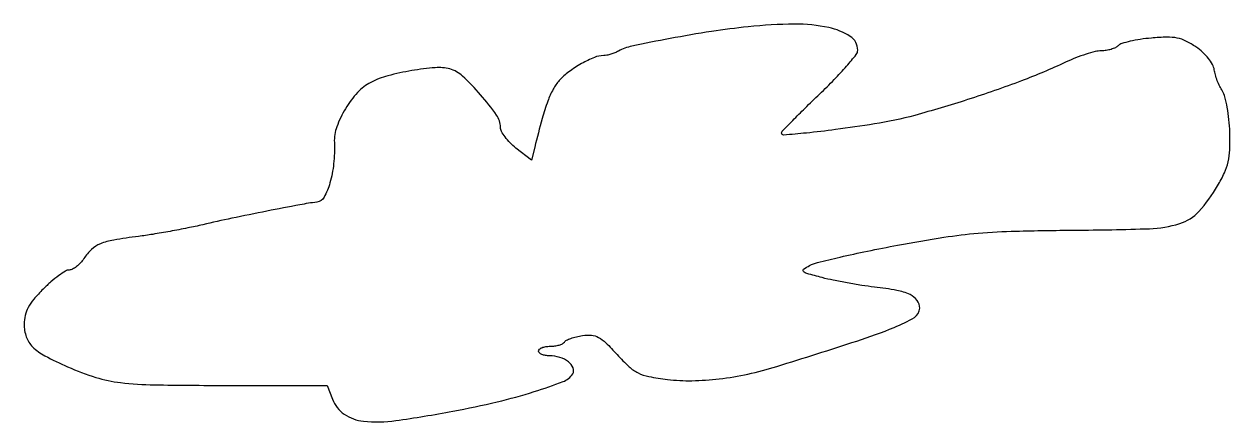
# Model space of a CAD drawing. Extents: x 0 to 253, y 0 to 84.
import ezdxf

# ---------------------------------------------------------------- set-up
doc = ezdxf.new("R2010")
doc.units = 0

msp = doc.modelspace()

# ---------------------------------------------------------------- linework, layer by layer
msp.add_lwpolyline([(152, 83.051656, 0.012039), (144.292481, 82.058766, 0.008277), (135.606839, 80.579027, 0.005461), (127.577227, 78.982897, 0.073071), (124.763569, 77.946165, -0.028211), (123.999062, 77.583908, -0.022388), (123.137735, 77.277936, -0.022906), (122.311245, 77.066231, -0.051283), (121.667207, 77, 0.097613), (119.72125, 76.616445, 0.030331), (117.024563, 75.314256, 0.030884), (114.34363, 73.587323, 0.050418), (112.338678, 71.775817, 0.060866), (111.046621, 69.941696, 0.03482), (109.934544, 67.468187, 0.021448), (108.758021, 63.795521, 0.00553), (107.18154, 57.774196), (106.5, 55.048392), (103.25, 57.596674, -0.031679), (102.006214, 58.705957, -0.034854), (100.954688, 59.930623, -0.037302), (100.218321, 61.09161, -0.123284), (100, 61.963594, 0.156439), (99.181396, 64.515934, 0.023709), (95.818881, 68.776478, 0.025181), (92.03757, 72.70823, 0.123935), (89.369806, 74.193249, 0.08564), (86.314174, 74.470428, 0.021885), (81.366278, 73.852912, 0.023087), (76.340933, 72.760287, 0.054302), (72.764731, 71.378338, 0.088814), (70.013786, 69.267834, 0.04865), (67.461832, 65.854537, 0.048859), (65.639007, 62.05322, 0.097288), (65.123985, 58.768516, -0.035277), (64.980566, 54.30021, -0.045357), (64.191456, 50.268045, -0.052505), (62.966344, 47.27766, -0.243021), (61.472662, 46.255211, 0.015526), (57.890343, 45.697259, 0.00251), (50.962002, 44.360631, 0.002988), (43.594802, 42.855128, 0.005191), (37.5, 41.505421, -0.007536), (34.347677, 40.822825, -0.004745), (30.646875, 40.116139, -0.004763), (26.992849, 39.490155, -0.00871), (24, 39.060088, 0.010512), (18.799418, 38.293639, 0.054448), (16.008447, 37.50275, 0.090409), (14.155518, 36.327458, 0.061371), (12.536939, 34.416032, -0.039119), (11.822084, 33.491592, -0.041529), (10.98506, 32.70971, -0.04532), (10.154953, 32.168502, -0.122401), (9.476947, 32, 0.138297), (8.675425, 31.773982, 0.020277), (7.258853, 30.825, 0.021615), (5.639746, 29.531631, 0.017041), (4, 28, 0.020261), (2.036575, 25.870657, 0.051467), (0.847905, 24.138842, 0.066384), (0.215018, 22.488067, 0.058449), (0, 20.654988, 0.0841), (0.456356, 17.960992, 0.115388), (1.768503, 15.892845, 0.072664), (4.359807, 14.001137, 0.017677), (9.140274, 11.690921, 0.027842), (15.056163, 9.469915, 0.046743), (20.243273, 8.363989, 0.025678), (27.349121, 7.899317, 0.003404), (42.41769, 7.79161), (63.642903, 7.784405), (64.730941, 4.901864, 0.153665), (67.206872, 1.750024, 0.125737), (71.251373, 0.274479, 0.059757), (78.00827, 0.407676, 0.011769), (90, 2.375142, 0.011199), (99.285902, 4.340334, 0.017982), (107.093524, 6.475227, 0.015883), (113.13848, 8.577144, 0.161549), (115.165566, 10.239063, 0.249064), (115.258318, 11.464603, 0.125456), (114.277654, 12.722282, 0.089284), (112.45622, 13.672458, 0.075828), (110.30887, 14, -0.04139), (109.424879, 14.073302, -0.060889), (108.678231, 14.29375, -0.08004), (108.171405, 14.617511, -0.213821), (108, 15, -0.222681), (108.179376, 15.382793, -0.076538), (108.717039, 15.70625, -0.058208), (109.50628, 15.92683, -0.039081), (110.440983, 16, 0.033414), (111.415464, 16.065196, 0.038588), (112.325543, 16.259882, 0.042176), (113.053172, 16.543934, 0.141109), (113.428743, 16.884704, -0.141083), (113.838762, 17.256769, -0.027792), (114.76312, 17.648695, -0.027459), (115.927581, 17.996882, -0.022483), (117.203487, 18.243173, -0.056451), (119.102301, 18.305753, -0.105246), (120.570883, 17.868217, -0.06924), (122.111551, 16.727015, -0.014203), (124.465727, 14.282616, 0.020104), (127.005256, 11.707278, 0.073376), (128.886573, 10.40438, 0.068423), (131.130829, 9.654219, 0.016014), (135.058349, 9.04486, 0.03488), (140.197897, 8.776499, 0.025144), (145.928781, 9.165886, 0.023791), (151.958321, 10.174178, 0.022286), (158, 11.767367, 0.002505), (174.787864, 17.096985, 0.018536), (182.674045, 19.971049, 0.036829), (186.912238, 22.071785, 0.265217), (188, 23.978236, 0.160069), (187.453725, 25.64089, 0.125203), (185.976046, 26.852536, 0.064997), (183.215698, 27.73029, 0.01602), (178.5, 28.423842, -0.009761), (175.84124, 28.780934, -0.006474), (172.804784, 29.289596, -0.006517), (169.867594, 29.860444, -0.012605), (167.537564, 30.406498, -0.004397), (164.339695, 31.271605, -0.124318), (163.600309, 31.695304, -0.468568), (163.63438, 32.159242, -0.032441), (164.903988, 32.948616, -0.061991), (166.520111, 33.570945, -0.00427), (171.287983, 34.713551, -0.006035), (177.017085, 35.962254, -0.004496), (183.366424, 37.206686, -0.007318), (193.070042, 38.871521, -0.017614), (200.305353, 39.744354, -0.0152), (208.183447, 40.173606, -0.004269), (220.502006, 40.364513, 0.006442), (236.223239, 40.676474, 0.066997), (242.583988, 41.745552, 0.134045), (246.603108, 44.303651, 0.051894), (250.545834, 49.668422, 0.024809), (251.974295, 52.409003, 0.051884), (252.746442, 54.684038, 0.046411), (253.080781, 57.226169, 0.016381), (253.10011, 60.904728, 0.018003), (252.930445, 63.572736, 0.01936), (252.570916, 66.157192, 0.019299), (252.092934, 68.340416, 0.081659), (251.552391, 69.560385, -0.033197), (251.003683, 70.532949, -0.02066), (250.486287, 71.736564, -0.020703), (250.072536, 72.971549, -0.034911), (249.842702, 74.038974, 0.092694), (249.466481, 75.147668, 0.04147), (248.600048, 76.428104, 0.038113), (247.401849, 77.704068, 0.035821), (246, 78.812448, 0.032803), (243.888629, 80.054714, 0.067427), (242.078437, 80.67797, 0.055106), (239.942271, 80.863944, 0.015973), (236.63434, 80.68115, 0.015418), (234.308986, 80.405527, 0.019259), (232.173193, 80.000693, 0.017789), (230.435421, 79.535779, 0.122713), (229.68434, 79.08434, -0.085263), (229.095175, 78.667911, -0.036957), (228.197807, 78.318525, -0.03519), (227.165388, 78.079996, -0.039196), (226.146491, 78, 0.060345), (224.869551, 77.845322, 0.016585), (222.916607, 77.29587, 0.016508), (220.727703, 76.520501, 0.016547), (218.596491, 75.602962, -0.020048), (209.364591, 71.704776, -0.011834), (198.063931, 67.760867, -0.011783), (186.955869, 64.463622, -0.02773), (178.5, 62.665401, -0.004251), (170.329448, 61.467379, -0.010006), (164.208824, 60.747511, -0.004949), (159.468285, 60.333241, -0.437031), (159, 60.766671, -0.194656), (159.139462, 61.111324, -0.001407), (161.35, 63.382705, -0.00505), (163.933337, 65.969456, -0.003181), (167, 68.940708, 0.009409), (170.065001, 71.985275, 0.013562), (172.65, 74.800434, 0.009245), (174.673249, 77.216262, 0.171322), (175, 78.141887, 0.255189), (173.422876, 81.030762, 0.09051), (168.920574, 82.885881, 0.055251), (161.713819, 83.608405, 0.023397)], format="xyb", close=True)

doc.saveas('drawing.dxf')
